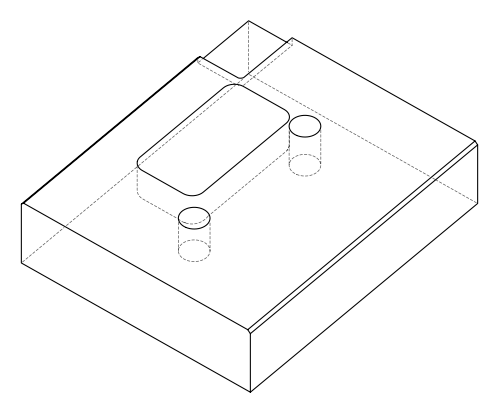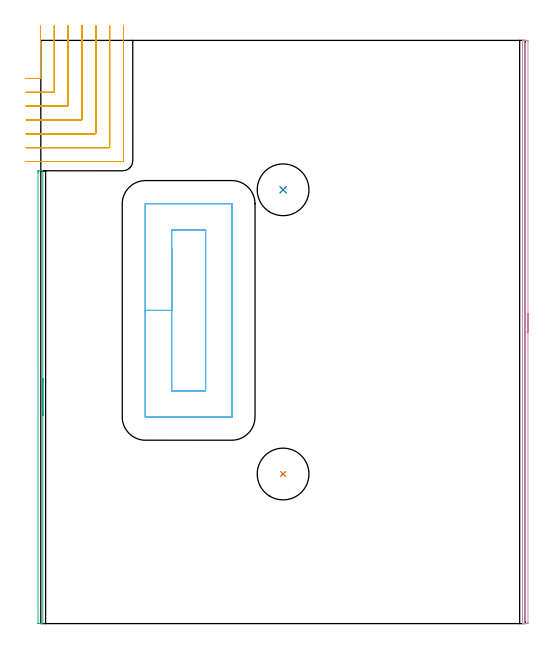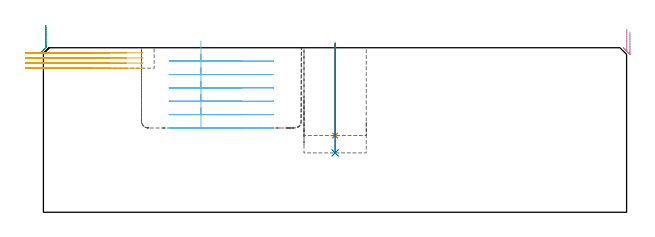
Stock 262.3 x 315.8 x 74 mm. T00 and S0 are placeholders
(PLAN: 6 operations, 3 tool changes, 20.3 min)
(1 INDEXABLE_INSERT_DRILL_BLIND_HOLE_FROM_SOLID | STEP1POCKET | UGT0302_007 | 0.17 min | 24309 mm3)
(2 INDEXABLE_INSERT_DRILL_BLIND_HOLE_FROM_SOLID_1 | STEP1POCKET_1 | UGT0302_007 | 0.2 min | 29107 mm3)
(3 AREA_MILL | FG_CHAMFER_SURFACE | UGT0205_001 | 2.12 min | 838 mm3)
(4 AREA_MILL_1 | FG_CHAMFER_SURFACE_1 | UGT0205_001 | 5.19 min | 1419 mm3)
(5 MILL_CORNER_NOTCH_RECTANGULAR | CORNER_NOTCH_RECTANGULAR | UGT0201_101 | Follow Part, ap 2.5, ae 75% | 5.14 min | 32287 mm3)
(6 MILL_RECTANGULAR_POCKET | POCKET_RECTANGULAR_STRAIGHT | NXT0201_007 | Follow Part, ap 6.25, ae 75% | 7.47 min | 359126 mm3)
(TOOL UGT0302_007 | Indexable Insert Drill 28mm | D28 PA180 FL50 Z2)
(TOOL UGT0205_001 | Chamfer Mill 20 x 3 x 45 deg. | D20 FL50 Z2)
(TOOL UGT0201_101 | End Mill 10 mm | D10 FL12 Z2)
(TOOL NXT0201_007 | ENDMILL 25mm [R216.25-25050GCK54P 1620] | D25 R3 FL54 Z5)
(OP 1 INDEXABLE_INSERT_DRILL_BLIND_HOLE_FROM_SOLID)
G17 G21 G94 G90
T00 M6
G54
G17 G0 G90 X131.2 Y81. S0 M3
G43 Z84. H0
G94 G81 G98 Z34.5 F250. R76.
G80
M5
M2
(OP 2 INDEXABLE_INSERT_DRILL_BLIND_HOLE_FROM_SOLID_1)
G17 G21 G94 G90
T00 M6
G54
G17 G0 G90 X131.2 Y234.9 S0 M3
G43 Z84. H0
G94 G81 G98 Z26.7 F250. R76.
G80
M5
M2
(OP 3 AREA_MILL)
G17 G21 G94 G90
T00 M6
G54
G17 G0 G90 X1.1 Y132.6 S1061 M3
G43 Z84. H0
G94 G1 Y132.562 Z83.128 F250.
Y132.448 Z82.264
Y132.259 Z81.412
Y131.997 Z80.58
Y131.663 Z79.774
Y131.26 Z79.
Y130.792 Z78.264
Y130.26 Z77.572
Y129.671 Z76.929
Y129.028 Z76.34
Y128.336 Z75.808
Y127.6 Z75.34
Y126.826 Z74.937
Y126.02 Z74.603
Y125.188 Z74.341
Y124.337 Z74.152
Y123.472 Z74.038
Y122.6 Z74.
Y0.175
X1.098 Y0.01 Z73.989
X0.771 Y0. Z73.67
X0.488 Z73.388
X-0.2 Z72.695
X-1.423 Z71.474
X-1.491 Y0.003 Z71.405
X-1.5 Y0.389 Z71.4
Y244.578
X-1.499 Y244.812 Z71.401
X-1.491 Y245.197 Z71.405
X-1.423 Y245.2 Z71.474
X-0.2 Z72.695
X0.488 Z73.388
X0.771 Z73.67
X1.098 Y245.19 Z73.989
X1.1 Y245.025 Z74.
Y122.6
Y121.728 Z74.038
Y120.864 Z74.152
Y120.012 Z74.341
Y119.18 Z74.603
Y118.374 Z74.937
Y117.6 Z75.34
Y116.864 Z75.808
Y116.172 Z76.34
Y115.529 Z76.929
Y114.94 Z77.572
Y114.409 Z78.264
Y113.94 Z79.
Y113.537 Z79.774
Y113.203 Z80.58
Y112.941 Z81.412
Y112.752 Z82.264
Y112.638 Z83.128
Y112.6 Z84.
M5
M2
(OP 4 AREA_MILL_1)
G17 G21 G94 G90
T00 M6
G54
G17 G0 G90 X263.8 Y167.9 S1061 M3
G43 Z84. H0
Z81.
G94 G1 Y167.862 Z80.128 F250.
Y167.748 Z79.264
Y167.559 Z78.412
Y167.297 Z77.58
Y166.963 Z76.774
Y166.56 Z76.
Y166.092 Z75.264
Y165.56 Z74.572
Y164.971 Z73.929
Y164.328 Z73.34
Y163.636 Z72.809
Y162.9 Z72.34
Y162.126 Z71.937
Y161.32 Z71.603
Y160.488 Z71.341
Y159.637 Z71.152
Y158.772 Z71.038
Y157.9 Z71.
Y0.622
X263.799 Y0.478 Z71.001
X263.791 Y0.002 Z71.005
X263.542 Y0. Z71.255
X263.193 Z71.604
X262.65 Z72.147
X262.3 Z72.495
X261.601 Z73.199
X261.276 Z73.524
X260.863 Z73.928
X260.803 Y0.01 Z73.988
X260.8 Y0.175 Z74.
Y315.625
X260.803 Y315.79 Z73.988
X260.861 Y315.793 Z73.931
X261.276 Y315.8 Z73.524
X261.601 Z73.199
X262.3 Z72.495
X263.542 Z71.255
X263.791 Y315.798 Z71.005
X263.8 Y315.321 Z71.
Y157.9
X262.386 Z72.414
X262.385 Y2.324 Z72.415
X262.383 Y2.238 Z72.417
X262.379 Y2.068 Z72.421
X262.371 Y2.009 Z72.429
X262.351 Y2.006 Z72.449
X262.3 Y2.003 Z72.5
X262.242 Z72.558
X262.226 Y2.005 Z72.574
X262.222 Y2.008 Z72.578
X262.22 Y2.038 Z72.58
X262.216 Y2.152 Z72.584
X262.214 Y2.495 Z72.586
X262.215 Y313.476 Z72.585
X262.216 Y313.563 Z72.584
X262.221 Y313.733 Z72.579
X262.229 Y313.791 Z72.571
X262.25 Y313.794 Z72.55
X262.3 Y313.797 Z72.5
X262.358 Z72.442
X262.374 Y313.795 Z72.426
X262.378 Y313.792 Z72.422
X262.38 Y313.762 Z72.42
X262.384 Y313.648 Z72.416
X262.386 Y313.477 Z72.414
Y313.391
Y157.9
Y157.028 Z72.452
Y156.164 Z72.566
Y155.312 Z72.755
Y154.48 Z73.017
Y153.674 Z73.351
Y152.9 Z73.754
Y152.164 Z74.223
Y151.472 Z74.754
Y150.829 Z75.343
Y150.24 Z75.986
Y149.709 Z76.679
Y149.24 Z77.414
Y148.837 Z78.188
Y148.503 Z78.994
Y148.241 Z79.826
Y148.052 Z80.678
Y147.938 Z81.543
Y147.9 Z82.414
G0 Z84.
M5
M2
(OP 5 MILL_CORNER_NOTCH_RECTANGULAR)
G17 G21 G94 G90
T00 M6
G54
G17 G0 G90 X-8. Y295.2 S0 M3
G43 Z84. H0
Z71.7
G94 G1 X-5. F250.
X-0.696 F500.
G3 X-0.2 Y295.696 R0.5
G1 Y320.796
Y323.796 F250.
G0 Z84.
X-8. Y287.7
Z71.7
G1 X-5.
X6.804 F500.
G3 X7.3 Y288.196 R0.5
G1 Y320.8
Y323.8 F250.
G0 Z84.
X-8. Y280.2
Z71.7
G1 X-5.
X14.303 F500.
G3 X14.8 Y280.697 R0.5
G1 Y320.8
Y323.8 F250.
G0 Z84.
X-8. Y272.7
Z71.7
G1 X-5.
X21.803 F500.
G3 X22.3 Y273.197 R0.5
G1 Y320.8
Y323.8 F250.
G0 Z84.
X-8. Y265.2
Z71.7
G1 X-5.
X29.303 F500.
G3 X29.8 Y265.697 R0.5
G1 Y320.8
Y323.8 F250.
G0 Z84.
X-8. Y257.7
Z71.7
G1 X-5.
X36.803 F500.
G3 X37.3 Y258.197 R0.5
G1 Y320.8
Y323.8 F250.
G0 Z84.
X-8. Y250.2
Z71.7
G1 X-5.
X44.3 F500.
G3 X44.8 Y250.7 R0.5
G1 Y320.8
Y323.8 F250.
G0 Z84.
X-8. Y295.2
Z69.4
G1 X-5.
X-0.696 F500.
G3 X-0.2 Y295.696 R0.5
G1 Y320.796
Y323.796 F250.
G0 Z84.
X-8. Y287.7
Z69.4
G1 X-5.
X6.804 F500.
G3 X7.3 Y288.196 R0.5
G1 Y320.8
Y323.8 F250.
G0 Z84.
X-8. Y280.2
Z69.4
G1 X-5.
X14.303 F500.
G3 X14.8 Y280.697 R0.5
G1 Y320.8
Y323.8 F250.
G0 Z84.
X-8. Y272.7
Z69.4
G1 X-5.
X21.803 F500.
G3 X22.3 Y273.197 R0.5
G1 Y320.8
Y323.8 F250.
G0 Z84.
X-8. Y265.2
Z69.4
G1 X-5.
X29.303 F500.
G3 X29.8 Y265.697 R0.5
G1 Y320.8
Y323.8 F250.
G0 Z84.
X-8. Y257.7
Z69.4
G1 X-5.
X36.803 F500.
G3 X37.3 Y258.197 R0.5
G1 Y320.8
Y323.8 F250.
G0 Z84.
X-8. Y250.2
Z69.4
G1 X-5.
X44.3 F500.
G3 X44.8 Y250.7 R0.5
G1 Y320.8
Y323.8 F250.
G0 Z84.
X-8. Y295.2
Z67.1
G1 X-5.
X-0.696 F500.
G3 X-0.2 Y295.696 R0.5
G1 Y320.796
Y323.796 F250.
G0 Z84.
X-8. Y287.7
Z67.1
G1 X-5.
X6.804 F500.
G3 X7.3 Y288.196 R0.5
G1 Y320.8
Y323.8 F250.
G0 Z84.
X-8. Y280.2
Z67.1
G1 X-5.
X14.303 F500.
G3 X14.8 Y280.697 R0.5
G1 Y320.8
Y323.8 F250.
G0 Z84.
X-8. Y272.7
Z67.1
G1 X-5.
X21.803 F500.
G3 X22.3 Y273.197 R0.5
G1 Y320.8
Y323.8 F250.
G0 Z84.
X-8. Y265.2
Z67.1
G1 X-5.
X29.303 F500.
G3 X29.8 Y265.697 R0.5
G1 Y320.8
Y323.8 F250.
G0 Z84.
X-8. Y257.7
Z67.1
G1 X-5.
X36.803 F500.
G3 X37.3 Y258.197 R0.5
G1 Y320.8
Y323.8 F250.
G0 Z84.
X-8. Y250.2
Z67.1
G1 X-5.
X44.3 F500.
G3 X44.8 Y250.7 R0.5
G1 Y320.8
Y323.8 F250.
G0 Z84.
X-8. Y295.2
Z64.8
G1 X-5.
X-0.696 F500.
G3 X-0.2 Y295.696 R0.5
G1 Y320.796
Y323.796 F250.
G0 Z84.
X-8. Y287.7
Z64.8
G1 X-5.
X6.804 F500.
G3 X7.3 Y288.196 R0.5
G1 Y320.8
Y323.8 F250.
G0 Z84.
X-8. Y280.2
Z64.8
G1 X-5.
X14.303 F500.
G3 X14.8 Y280.697 R0.5
G1 Y320.8
Y323.8 F250.
G0 Z84.
X-8. Y272.7
Z64.8
G1 X-5.
X21.803 F500.
G3 X22.3 Y273.197 R0.5
G1 Y320.8
Y323.8 F250.
G0 Z84.
X-8. Y265.2
Z64.8
G1 X-5.
X29.303 F500.
G3 X29.8 Y265.697 R0.5
G1 Y320.8
Y323.8 F250.
G0 Z84.
X-8. Y257.7
Z64.8
G1 X-5.
X36.803 F500.
G3 X37.3 Y258.197 R0.5
G1 Y320.8
Y323.8 F250.
G0 Z84.
X-8. Y250.2
Z64.8
G1 X-5.
X44.3 F500.
G3 X44.8 Y250.7 R0.5
G1 Y320.8
Y323.8 F250.
G0 Z84.
M5
M2
(OP 6 MILL_RECTANGULAR_POCKET)
G17 G21 G94 G90
T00 M6
G54
G17 G0 G90 X70.85 Y203.251 S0 M3
G43 Z84. H1
Z77.
G94 G1 Y169.6 Z67.983 F250.
Y126.05 F500.
X89.25
Y213.15
X70.85
Y169.6
X56.6
Y111.9
X56.605 Y111.845
X56.645 Y111.805
X56.7 Y111.8
X103.4
X103.455 Y111.805
X103.495 Y111.845
X103.5 Y111.9
Y227.3
X103.495 Y227.355
X103.455 Y227.395
X103.4 Y227.4
X56.7
X56.645 Y227.395
X56.605 Y227.355
X56.6 Y227.3
Y169.6
Y168.6
G0 X70.85 Y203.251 Z70.983
G1 Y169.6 Z61.967 F250.
Y126.05 F500.
X89.25
Y213.15
X70.85
Y169.6
X56.6
Y111.9
X56.605 Y111.845
X56.645 Y111.805
X56.7 Y111.8
X103.4
X103.455 Y111.805
X103.495 Y111.845
X103.5 Y111.9
Y227.3
X103.495 Y227.355
X103.455 Y227.395
X103.4 Y227.4
X56.7
X56.645 Y227.395
X56.605 Y227.355
X56.6 Y227.3
Y169.6
Y168.6
G0 X70.85 Y203.251 Z64.967
G1 Y169.6 Z55.95 F250.
Y126.05 F500.
X89.25
Y213.15
X70.85
Y169.6
X56.6
Y111.9
X56.605 Y111.845
X56.645 Y111.805
X56.7 Y111.8
X103.4
X103.455 Y111.805
X103.495 Y111.845
X103.5 Y111.9
Y227.3
X103.495 Y227.355
X103.455 Y227.395
X103.4 Y227.4
X56.7
X56.645 Y227.395
X56.605 Y227.355
X56.6 Y227.3
Y169.6
Y168.6
G0 X70.85 Y203.251 Z58.95
G1 Y169.6 Z49.933 F250.
Y126.05 F500.
X89.25
Y213.15
X70.85
Y169.6
X56.6
Y111.9
X56.605 Y111.845
X56.645 Y111.805
X56.7 Y111.8
X103.4
X103.455 Y111.805
X103.495 Y111.845
X103.5 Y111.9
Y227.3
X103.495 Y227.355
X103.455 Y227.395
X103.4 Y227.4
X56.7
X56.645 Y227.395
X56.605 Y227.355
X56.6 Y227.3
Y169.6
Y168.6
G0 X70.85 Y203.251 Z52.933
G1 Y169.6 Z43.917 F250.
Y126.05 F500.
X89.25
Y213.15
X70.85
Y169.6
X56.6
Y111.9
X56.605 Y111.845
X56.645 Y111.805
X56.7 Y111.8
X103.4
X103.455 Y111.805
X103.495 Y111.845
X103.5 Y111.9
Y227.3
X103.495 Y227.355
X103.455 Y227.395
X103.4 Y227.4
X56.7
X56.645 Y227.395
X56.605 Y227.355
X56.6 Y227.3
Y169.6
Y168.6
G0 X70.85 Y203.251 Z46.917
G1 Y169.6 Z37.9 F250.
Y126.05 F500.
X89.25
Y213.15
X70.85
Y169.6
X56.6
Y111.9
X56.605 Y111.845
X56.645 Y111.805
X56.7 Y111.8
X103.4
X103.455 Y111.805
X103.495 Y111.845
X103.5 Y111.9
Y227.3
X103.495 Y227.355
X103.455 Y227.395
X103.4 Y227.4
X56.7
X56.645 Y227.395
X56.605 Y227.355
X56.6 Y227.3
Y169.6
Y168.6
G0 Z84.
M5
M2
